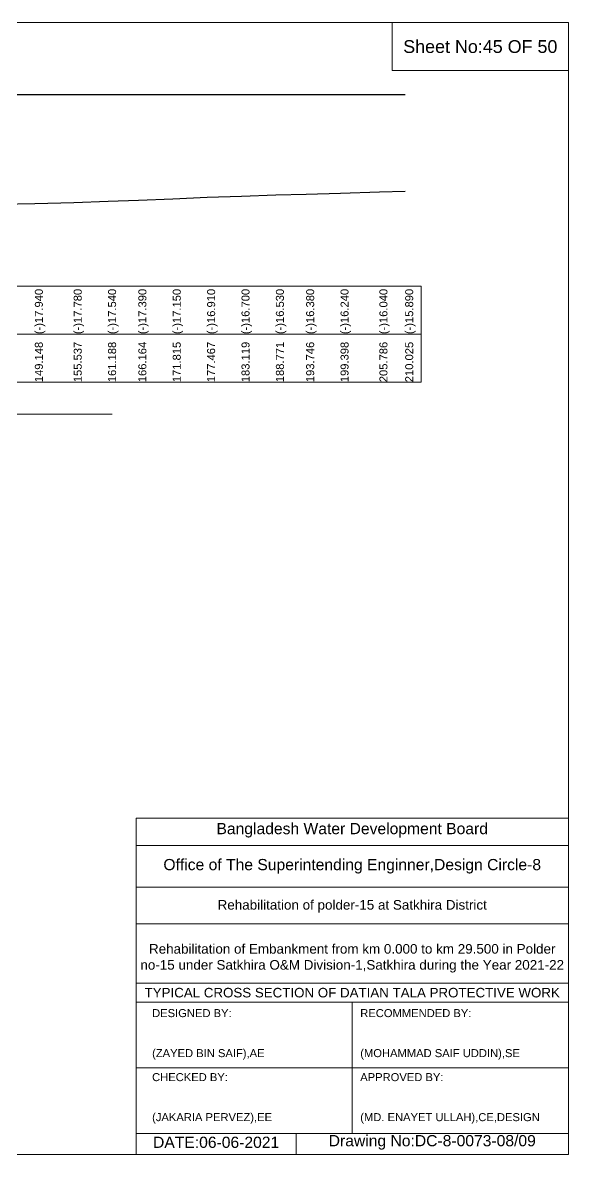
# Model space of a CAD drawing. Header units: inches. Extents: x 89000 to 845000, y -7071 to 31.
# Drawn here: x 766591 to 770000, y -7071 to 0 of the extents above; entities that cross this region are included whole.
import ezdxf

# ---------------------------------------------------------------- set-up
doc = ezdxf.new("R2010")
doc.units = ezdxf.units.IN
doc.header["$LTSCALE"] = 7
doc.header["$MEASUREMENT"] = 0
for name, color, linetype, lineweight in [('Cross section Data Border', 7, 'Continuous', 9), ('Cross Section Labels', 7, 'Continuous', 9), ('Existing_Bed_Level for Xsection', 7, 'Continuous', 25), ('Long Section Labels', 7, 'Continuous', 9)]:
    doc.layers.add(name, color=color, linetype=linetype, lineweight=lineweight)
doc.styles.get("Standard").update_dxf_attribs({"font": 'arial.ttf'})

msp = doc.modelspace()

# ---------------------------------------------------------------- linework, layer by layer
at = {"layer": 'Cross section Data Border'}
msp.add_lwpolyline([(760100, -1646.58), (769080.9389, -1646.58), (769080.9389, -2246.58), (760100, -2246.58)], close=True, dxfattribs=at)
msp.add_lwpolyline([(760100, -1946.58), (769080.9389, -1946.58)], dxfattribs=at)
at = {"layer": 'Cross Section Labels'}
for points in [[(760000, 0), (770000, 0), (770000, -7071), (760000, -7071)], [(768900, 0), (770000, 0), (770000, -300), (768900, -300)]]:
    msp.add_lwpolyline(points, close=True, dxfattribs=at)
for points in [[(762830.46945, -2446.58), (764990.46945, -2446.58), (767150.46945, -2446.58)], [(767300, -7071), (767300, -4971), (770000, -4971)], [(767300, -5141), (770000, -5141)], [(767300, -5401), (770000, -5401)], [(767300, -5631), (770000, -5631)], [(767300, -6001), (770000, -6001)], [(767300, -6121), (770000, -6121)], [(768650, -6121), (768650, -6941)], [(767300, -6531), (770000, -6531)], [(767300, -6941), (770000, -6941)], [(768300, -6941), (768300, -7071)]]:
    msp.add_lwpolyline(points, dxfattribs=at)
at = {"layer": 'Existing_Bed_Level for Xsection'}
for points in [[(761000, -448.58), (768980.9389, -448.58)], [(766452.86772, -1134.86), (766667.64269, -1130.3), (766910.39156, -1124.22), (767125.15466, -1115.1), (767314.2376, -1109.4), (767528.98673, -1100.28), (767743.74933, -1091.16), (767958.52414, -1083.18), (768173.31007, -1076.72), (768362.34408, -1071.02), (768577.1175, -1065.7), (768819.86651, -1058.1), (768980.9389, -1052.4)]]:
    msp.add_lwpolyline(points, dxfattribs=at)

# ---------------------------------------------------------------- texts
at = {"layer": 'Cross Section Labels', "attachment_point": 5}
for s, insert, char_height in [('Sheet No:45 OF 50', (769450, -150), 80), ('Bangladesh Water Development Board', (768650, -5046), 70), ('Office of The Superintending Enginner,Design Circle-8', (768650, -5271), 70)]:
    msp.add_mtext(s, dxfattribs=dict(at, insert=insert, char_height=char_height))
at = {"layer": 'Cross Section Labels'}
for s, insert, char_height, width, attachment_point in [('Rehabilitation of polder-15 at Satkhira District', (768650, -5521), 60, 2800, 5), ('Rehabilitation of Embankment from km 0.000 to km 29.500 in Polder no-15 under Satkhira O&M Division-1,Satkhira during the Year 2021-22', (768650, -5846), 60, 2700, 5), ('TYPICAL CROSS SECTION OF DATIAN TALA PROTECTIVE WORK', (768650, -6061), 59.5765532, 2800, 5), ('DESIGNED BY:^J^J^J(ZAYED BIN SAIF),AE', (767400, -6321), 50, 1400, 4), ('RECOMMENDED BY:^J^J^J(MOHAMMAD SAIF UDDIN),SE', (768700, -6321), 50, 1400, 4), ('CHECKED BY:^J^J^J(JAKARIA PERVEZ),EE', (767400, -6721), 50, 1400, 4), ('APPROVED BY:^J^J^J(MD. ENAYET ULLAH),CE,DESIGN', (768700, -6721), 50, 1400, 4), ('DATE:06-06-2021', (767800, -6996), 70, 1400, 5), ('Drawing No:DC-8-0073-08/09', (769150, -6996), 70, 2200, 5)]:
    msp.add_mtext(s, dxfattribs=dict(at, insert=insert, char_height=char_height, width=width, attachment_point=attachment_point))
at = {"layer": 'Long Section Labels', "char_height": 50, "attachment_point": 1, "rotation": 90}
for s, insert in [('(-)17.940', (766667.64269, -1946.58)), ('(-)17.780', (766910.39156, -1946.58)), ('(-)17.540', (767125.15466, -1946.58)), ('(-)17.390', (767314.2376, -1946.58)), ('(-)17.150', (767528.98673, -1946.58)), ('(-)16.910', (767743.74933, -1946.58)), ('(-)16.700', (767958.52414, -1946.58)), ('(-)16.530', (768173.31007, -1946.58)), ('(-)16.380', (768362.34408, -1946.58)), ('(-)16.240', (768577.1175, -1946.58)), ('(-)16.040', (768819.86651, -1946.58)), ('(-)15.890', (768980.9389, -1946.58)), ('149.148', (766667.64269, -2246.58)), ('155.537', (766910.39156, -2246.58)), ('161.188', (767125.15466, -2246.58)), ('166.164', (767314.2376, -2246.58)), ('171.815', (767528.98673, -2246.58)), ('177.467', (767743.74933, -2246.58)), ('183.119', (767958.52414, -2246.58)), ('188.771', (768173.31007, -2246.58)), ('193.746', (768362.34408, -2246.58)), ('199.398', (768577.1175, -2246.58)), ('205.786', (768819.86651, -2246.58)), ('210.025', (768980.9389, -2246.58))]:
    msp.add_mtext(s, dxfattribs=dict(at, insert=insert))

doc.saveas('drawing.dxf')
